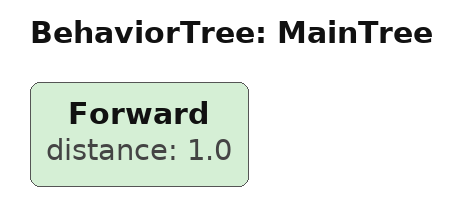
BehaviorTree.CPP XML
<root main_tree_to_execute="MainTree">
  <BehaviorTree ID="MainTree">
    <Forward distance="1.0" />
  </BehaviorTree>
</root>
